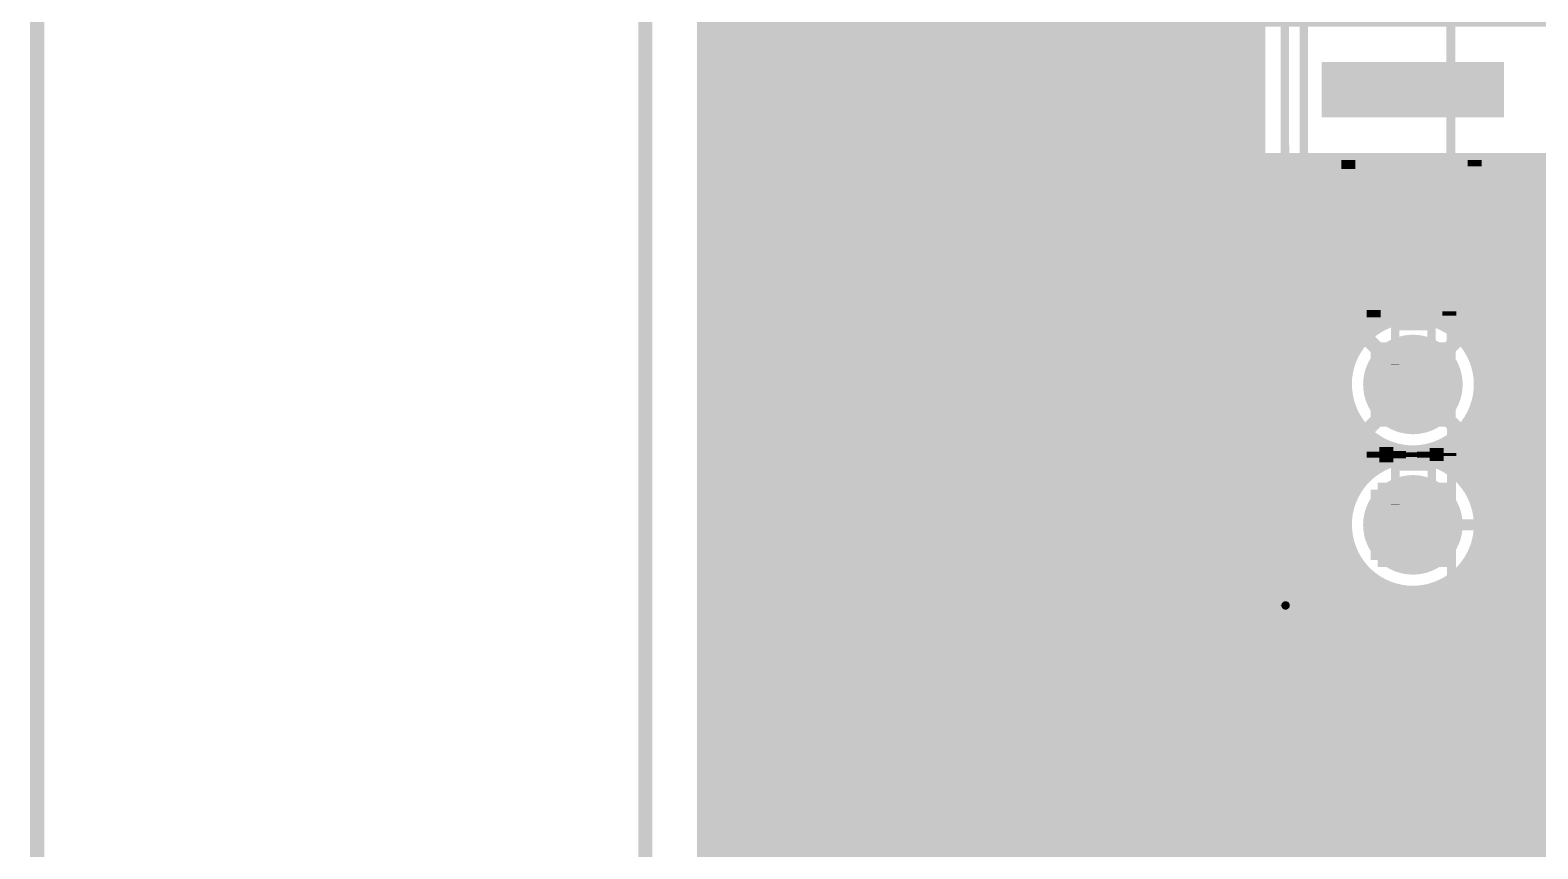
# Model space of a CAD drawing. Extents: x -18 to 155, y -91 to 215.
# Drawn here: x -16.13 to 11.15, y 41.51 to 56.32 of the extents above; entities that cross this region are included whole.
import ezdxf

# ---------------------------------------------------------------- set-up
doc = ezdxf.new("R2010")
doc.units = 0
doc.header["$MEASUREMENT"] = 0
doc.layers.get('0').update_dxf_attribs({"linetype": 'CONTINUOUS'})
for name, color, linetype in [('25-334-0_BOT', 7, 'CONTINUOUS'), ('25-334-0_DRD', 7, 'CONTINUOUS'), ('25-334-0_DRL', 2, 'CONTINUOUS'), ('25-334-0_IN1', 4, 'CONTINUOUS'), ('25-334-0_IN2', 3, 'CONTINUOUS'), ('25-334-0_SMB', 5, 'CONTINUOUS'), ('25-334-0_SMT', 10, 'CONTINUOUS'), ('25-334-0_SST', 12, 'CONTINUOUS'), ('25-334-0_TOP', 11, 'CONTINUOUS'), ('THRUHOLE_TAP', 15, 'CONTINUOUS')]:
    doc.layers.add(name, color=color, linetype=linetype)

# ---------------------------------------------------------------- blocks, each defined once
blk = doc.blocks.new('ROUND_29')
at = {"const_width": 1.09982}
blk.add_lwpolyline([(-0.54991, 0, 1), (0.54991, 0, 1)], format="xyb", close=True, dxfattribs=at)
blk = doc.blocks.new('ROUND_40')
at = {"const_width": 0.90043}
blk.add_lwpolyline([(-0.450214, 0, 1), (0.450214, 0, 1)], format="xyb", close=True, dxfattribs=at)
blk = doc.blocks.new('ROUND_74')
at = {"const_width": 0.7493}
blk.add_lwpolyline([(-0.37465, 0, 1), (0.37465, 0, 1)], format="xyb", close=True, dxfattribs=at)
blk = doc.blocks.new('ROUND_82')
at = {"const_width": 0.54991}
blk.add_lwpolyline([(-0.274954, 0, 1), (0.274954, 0, 1)], format="xyb", close=True, dxfattribs=at)
blk = doc.blocks.new('ROUND_71')
at = {"const_width": 0.0762}
blk.add_lwpolyline([(-0.0381, 0, 1), (0.0381, 0, 1)], format="xyb", close=True, dxfattribs=at)

msp = doc.modelspace()

# ---------------------------------------------------------------- linework, layer by layer
at = {"layer": '25-334-0_BOT', "const_width": 0.254}
for points in [[(18.923, 197.231), (-3.937, 197.231), (-3.937, 41.656)], [(-3.7084, 197.231), (-3.7084, 41.656)], [(-3.4798, 197.231), (-3.4798, 41.656)], [(-3.2512, 197.231), (-3.2512, 41.656)], [(-3.0226, 197.231), (-3.0226, 41.656)], [(-2.794, 197.231), (-2.794, 41.656)], [(-2.5654, 197.231), (-2.5654, 41.656)], [(-2.3368, 197.231), (-2.3368, 41.656)], [(-2.1082, 197.231), (-2.1082, 41.656)], [(-1.8796, 197.231), (-1.8796, 41.656)], [(-1.651, 197.231), (-1.651, 41.656)], [(-1.4224, 197.231), (-1.4224, 41.656)], [(-1.1938, 197.231), (-1.1938, 41.656)], [(-0.9652, 197.231), (-0.9652, 41.656)], [(-0.7366, 197.231), (-0.7366, 41.656)], [(-0.508, 197.231), (-0.508, 41.656)], [(-0.2794, 197.231), (-0.2794, 41.656)], [(-0.0508, 197.231), (-0.0508, 41.656)], [(0.1778, 197.231), (0.1778, 41.656)], [(0.4064, 197.231), (0.4064, 41.656)], [(0.635, 197.231), (0.635, 41.656)], [(0.8636, 197.231), (0.8636, 41.656)], [(1.0922, 197.231), (1.0922, 41.656)], [(1.3208, 197.231), (1.3208, 41.656)], [(1.5494, 197.231), (1.5494, 41.656)], [(1.778, 197.231), (1.778, 41.656)], [(2.0066, 197.231), (2.0066, 41.656)], [(2.2352, 197.231), (2.2352, 41.656)], [(2.4638, 197.231), (2.4638, 41.656)], [(2.6924, 197.231), (2.6924, 41.656)], [(2.921, 197.231), (2.921, 41.656)], [(3.1496, 197.231), (3.1496, 41.656)], [(3.3782, 197.231), (3.3782, 41.656)], [(3.6068, 197.231), (3.6068, 41.656)], [(3.8354, 197.231), (3.8354, 41.656)], [(4.064, 197.231), (4.064, 41.656)], [(4.2926, 197.231), (4.2926, 41.656)], [(4.5212, 197.231), (4.5212, 41.656)], [(4.7498, 197.231), (4.7498, 41.656)], [(4.9784, 197.231), (4.9784, 41.656)], [(5.207, 197.231), (5.207, 41.656)], [(5.4356, 197.231), (5.4356, 41.656)], [(5.6642, 130.683), (5.6642, 41.656)], [(5.8928, 130.683), (5.8928, 41.656)], [(11.684, 60.579), (6.096, 60.579), (6.096, 53.975)], [(6.096, 56.3118), (-3.937, 56.3118)], [(6.096, 56.0832), (-3.937, 56.0832)], [(6.096, 55.8546), (-3.937, 55.8546)], [(6.096, 55.626), (-3.937, 55.626)], [(6.096, 55.3974), (-3.937, 55.3974)], [(6.096, 55.1688), (-3.937, 55.1688)], [(6.096, 54.9402), (-3.937, 54.9402)], [(6.096, 54.7116), (-3.937, 54.7116)], [(6.096, 54.483), (-3.937, 54.483)], [(6.096, 54.2544), (-3.937, 54.2544)], [(6.096, 54.0258), (-3.937, 54.0258)], [(11.684, 53.975), (6.096, 53.975)], [(6.1214, 53.975), (6.1214, 41.656)], [(6.35, 53.975), (6.35, 41.656)], [(6.5786, 53.975), (6.5786, 41.656)], [(6.8072, 53.975), (6.8072, 41.656)], [(7.0358, 53.975), (7.0358, 41.656)], [(7.2644, 53.975), (7.2644, 41.656)], [(7.493, 53.975), (7.493, 41.656)], [(7.7216, 53.975), (7.7216, 50.29962)], [(7.9502, 53.975), (7.9502, 50.70856)], [(8.1788, 53.975), (8.1788, 50.91684)], [(8.4074, 53.975), (8.4074, 51.04638)], [(8.636, 53.975), (8.636, 51.1175)], [(8.8646, 53.975), (8.8646, 51.1429)], [(9.0932, 53.975), (9.0932, 51.12766)], [(9.3218, 53.975), (9.3218, 51.0667)], [(9.5504, 53.975), (9.5504, 50.9524)], [(9.779, 53.975), (9.779, 50.76444)], [(10.0076, 53.975), (10.0076, 50.42916)], [(10.2362, 53.975), (10.2362, 41.656)], [(10.4648, 53.975), (10.4648, 41.656)], [(10.6934, 53.975), (10.6934, 41.656)], [(10.922, 53.975), (10.922, 41.656)], [(11.1506, 53.975), (11.1506, 41.656)], [(89.8652, 53.7972), (-3.937, 53.7972)], [(89.6366, 53.5686), (-3.937, 53.5686)], [(89.408, 53.34), (-3.937, 53.34)], [(89.1794, 53.1114), (-3.937, 53.1114)], [(88.9508, 52.8828), (-3.937, 52.8828)], [(88.7222, 52.6542), (-3.937, 52.6542)], [(88.4936, 52.4256), (-3.937, 52.4256)], [(88.265, 52.197), (-3.937, 52.197)], [(88.0364, 51.9684), (-3.937, 51.9684)], [(87.8078, 51.7398), (-3.937, 51.7398)], [(23.241, 51.5112), (-3.937, 51.5112)], [(23.241, 51.2826), (-3.937, 51.2826)], [(8.42518, 51.054), (-3.937, 51.054)], [(23.241, 51.054), (9.35228, 51.054)], [(8.06196, 50.8254), (-3.937, 50.8254)], [(23.241, 50.8254), (9.7155, 50.8254)], [(7.86638, 50.5968), (-3.937, 50.5968)], [(7.747, 50.3682), (-3.937, 50.3682)], [(23.241, 50.5968), (9.91362, 50.5968)], [(23.241, 50.3682), (10.033, 50.3682)], [(7.68096, 50.1396), (-3.937, 50.1396)], [(23.241, 50.1396), (10.09904, 50.1396)], [(7.66064, 49.911), (-3.937, 49.911)], [(23.241, 49.911), (10.11936, 49.911)], [(7.68096, 49.6824), (-3.937, 49.6824)], [(7.7216, 49.53), (7.7216, 47.75962)], [(23.241, 49.6824), (10.0965, 49.6824)], [(7.74954, 49.4538), (-3.937, 49.4538)], [(10.0076, 49.40046), (10.0076, 47.88916)], [(23.241, 49.4538), (10.03046, 49.4538)], [(7.87146, 49.2252), (-3.937, 49.2252)], [(8.06958, 48.9966), (-3.937, 48.9966)], [(7.9502, 49.12106), (7.9502, 48.16856)], [(23.241, 48.9966), (9.70788, 48.9966)], [(9.779, 49.06264), (9.779, 48.22444)], [(23.241, 49.2252), (9.90854, 49.2252)], [(8.44296, 48.768), (-3.937, 48.768)], [(8.1788, 48.91024), (8.1788, 48.37684)], [(8.4074, 48.78324), (8.4074, 48.50638)], [(8.636, 48.70958), (8.636, 48.5775)], [(9.0932, 48.69942), (9.0932, 48.58766)], [(9.3218, 48.76292), (9.3218, 48.5267)], [(23.241, 48.768), (9.33704, 48.768)], [(9.5504, 48.87722), (9.5504, 48.4124)], [(8.49376, 48.5394), (-3.937, 48.5394)], [(8.8646, 48.68418), (8.8646, 48.6029)], [(23.241, 48.5394), (9.2837, 48.5394)], [(8.09244, 48.3108), (-3.937, 48.3108)], [(23.241, 48.3108), (9.68756, 48.3108)], [(7.88416, 48.0822), (-3.937, 48.0822)], [(23.241, 48.0822), (9.89584, 48.0822)], [(7.75716, 47.8536), (-3.937, 47.8536)], [(7.68604, 47.625), (-3.937, 47.625)], [(23.241, 47.8536), (10.02284, 47.8536)], [(23.241, 47.625), (10.09396, 47.625)], [(7.66064, 47.3964), (-3.937, 47.3964)], [(23.241, 47.3964), (10.11936, 47.3964)], [(7.67588, 47.1678), (-3.937, 47.1678)], [(23.241, 47.1678), (10.10158, 47.1678)], [(7.73938, 46.9392), (-3.937, 46.9392)], [(7.7216, 46.99), (7.7216, 41.656)], [(10.0076, 46.86046), (10.0076, 41.656)], [(23.241, 46.9392), (10.04062, 46.9392)], [(7.85368, 46.7106), (-3.937, 46.7106)], [(7.9502, 46.58106), (7.9502, 41.656)], [(9.779, 46.52264), (9.779, 41.656)], [(23.241, 46.7106), (9.92632, 46.7106)], [(8.04164, 46.482), (-3.937, 46.482)], [(8.382, 46.2534), (-3.937, 46.2534)], [(8.1788, 46.37024), (8.1788, 41.656)], [(23.241, 46.2534), (9.39546, 46.2534)], [(9.5504, 46.33722), (9.5504, 41.656)], [(23.241, 46.482), (9.73582, 46.482)], [(23.241, 46.0248), (-3.937, 46.0248)], [(8.4074, 46.24324), (8.4074, 41.656)], [(8.636, 46.16958), (8.636, 41.656)], [(8.8646, 46.14418), (8.8646, 41.656)], [(9.0932, 46.15942), (9.0932, 41.656)], [(9.3218, 46.22292), (9.3218, 41.656)], [(23.241, 45.7962), (-3.937, 45.7962)], [(23.241, 45.5676), (-3.937, 45.5676)], [(23.241, 45.339), (-3.937, 45.339)], [(23.241, 45.1104), (-3.937, 45.1104)], [(50.546, 44.8818), (-3.937, 44.8818)], [(50.546, 44.6532), (-3.937, 44.6532)], [(50.546, 44.4246), (-3.937, 44.4246)], [(50.546, 44.196), (-3.937, 44.196)], [(50.546, 43.9674), (-3.937, 43.9674)], [(50.546, 43.7388), (-3.937, 43.7388)], [(50.546, 43.5102), (-3.937, 43.5102)], [(50.546, 43.2816), (-3.937, 43.2816)], [(50.546, 43.053), (-3.937, 43.053)], [(50.546, 42.8244), (-3.937, 42.8244)], [(50.546, 42.5958), (-3.937, 42.5958)], [(50.546, 42.3672), (-3.937, 42.3672)], [(50.546, 42.1386), (-3.937, 42.1386)], [(50.546, 41.91), (-3.937, 41.91)], [(50.546, 41.6814), (-3.937, 41.6814)], [(38.1, 41.656), (-3.937, 41.656)]]:
    msp.add_lwpolyline(points, dxfattribs=at)
for points in [[(8.89, 51.14544, 0.4142136), (7.6581, 49.91354)], [(10.11936, 49.91354, 0.4142136), (8.89, 51.1429)], [(7.66064, 49.91354, 0.4142136), (8.89, 48.68418)], [(8.89, 48.68418, 0.4142136), (10.11936, 49.91354)], [(8.89, 48.60544, 0.4142136), (7.6581, 47.37354)], [(10.11936, 47.37354, 0.4142136), (8.89, 48.6029)], [(7.66064, 47.37354, 0.4142136), (8.89, 46.14418)], [(8.89, 46.14418, 0.4142136), (10.11936, 47.37354)]]:
    msp.add_lwpolyline(points, format="xyb", dxfattribs=at)
at = {"layer": '25-334-0_DRD', "const_width": 0.254}
for points in [[(-15.99946, -4.99872), (155.00096, -4.99872), (155.00096, 215.00084), (-4.99872, 215.00084), (-4.99872, 189.35954), (-15.99946, 189.35954), (-15.99946, -4.99872)], [(8.255, 52.451), (8.89, 53.086)], [(8.89, 53.086), (9.525, 52.451)], [(8.255, 52.959), (8.255, 52.451)], [(8.89, 52.324), (8.255, 52.959)], [(9.525, 52.959), (8.89, 52.324)], [(9.525, 52.451), (9.525, 52.959)], [(8.255, 50.54854), (8.255, 49.27854)], [(9.525, 50.54854), (8.255, 50.54854)], [(8.89, 50.54854), (8.89, 49.27854)], [(9.525, 49.27854), (9.525, 50.54854)], [(9.525, 49.91354), (8.255, 49.91354)], [(8.255, 49.27854), (9.525, 49.27854)], [(8.255, 48.00854), (8.255, 46.73854)], [(9.525, 48.00854), (8.255, 48.00854)], [(8.89, 48.00854), (8.89, 46.73854)], [(9.525, 46.73854), (9.525, 48.00854)], [(9.525, 47.37354), (8.255, 47.37354)], [(8.255, 46.73854), (9.525, 46.73854)]]:
    msp.add_lwpolyline(points, dxfattribs=at)
at = {"layer": '25-334-0_DRL'}
for points, const_width in [([(-15.99946, -4.99872), (155.00096, -4.99872), (155.00096, 215.00084), (-4.99872, 215.00084), (-4.99872, 189.35954), (-15.99946, 189.35954), (-15.99946, -4.99872)], 0.254), ([(-4.99872, -4.99872), (-4.99872, 189.35954)], 0.254), ([(7.239, 55.245), (10.541, 55.245)], 1.00076)]:
    msp.add_lwpolyline(points, dxfattribs=dict(at, const_width=const_width))
at = {"layer": '25-334-0_IN1'}
for points, const_width in [([(-3.937, 201.549), (-3.937, 48.26)], 0.254), ([(-3.7084, 201.549), (-3.7084, 48.26)], 0.254), ([(-3.4798, 201.549), (-3.4798, 48.26)], 0.254), ([(-3.2512, 201.549), (-3.2512, 48.26)], 0.254), ([(-3.0226, 201.549), (-3.0226, 48.26)], 0.254), ([(-2.794, 201.549), (-2.794, 48.26)], 0.254), ([(-2.5654, 201.549), (-2.5654, 48.26)], 0.254), ([(-2.3368, 201.549), (-2.3368, 48.26)], 0.254), ([(-2.1082, 201.549), (-2.1082, 48.26)], 0.254), ([(-1.8796, 201.549), (-1.8796, 48.26)], 0.254), ([(-1.651, 201.549), (-1.651, 48.26)], 0.254), ([(-1.4224, 201.549), (-1.4224, 48.26)], 0.254), ([(-1.1938, 201.549), (-1.1938, 48.26)], 0.254), ([(-0.9652, 201.549), (-0.9652, 48.26)], 0.254), ([(-0.7366, 201.549), (-0.7366, 48.26)], 0.254), ([(-0.508, 201.549), (-0.508, 48.26)], 0.254), ([(-0.2794, 201.549), (-0.2794, 48.26)], 0.254), ([(-0.0508, 201.549), (-0.0508, 48.26)], 0.254), ([(0.1778, 201.549), (0.1778, 48.26)], 0.254), ([(0.4064, 201.549), (0.4064, 48.26)], 0.254), ([(0.635, 201.549), (0.635, 48.26)], 0.254), ([(0.8636, 201.549), (0.8636, 48.26)], 0.254), ([(1.0922, 201.549), (1.0922, 48.26)], 0.254), ([(1.3208, 201.549), (1.3208, 48.26)], 0.254), ([(1.5494, 201.549), (1.5494, 48.26)], 0.254), ([(1.778, 201.549), (1.778, 48.26)], 0.254), ([(2.0066, 201.549), (2.0066, 48.26)], 0.254), ([(2.2352, 201.549), (2.2352, 48.26)], 0.254), ([(2.4638, 201.549), (2.4638, 48.26)], 0.254), ([(2.6924, 201.549), (2.6924, 48.26)], 0.254), ([(2.921, 201.549), (2.921, 48.26)], 0.254), ([(3.1496, 201.549), (3.1496, 48.26)], 0.254), ([(3.3782, 201.549), (3.3782, 48.26)], 0.254), ([(3.6068, 201.549), (3.6068, 48.26)], 0.254), ([(3.8354, 201.549), (3.8354, 48.26)], 0.254), ([(4.064, 201.549), (4.064, 48.26)], 0.254), ([(4.2926, 201.549), (4.2926, 48.26)], 0.254), ([(4.5212, 201.549), (4.5212, 48.26)], 0.254), ([(4.7498, 201.549), (4.7498, 48.26)], 0.254), ([(4.9784, 201.549), (4.9784, 48.26)], 0.254), ([(5.207, 201.549), (5.207, 48.26)], 0.254), ([(5.4356, 201.549), (5.4356, 48.26)], 0.254), ([(5.6642, 130.683), (5.6642, 48.26)], 0.254), ([(5.8928, 130.683), (5.8928, 48.26)], 0.254), ([(8.89, 47.37354), (11.55954, 47.37354), (24.765, 60.579), (35.56, 60.579), (50.927, 75.946), (50.927, 86.36), (50.8, 86.36)], 0.2032), ([(11.684, 60.579), (6.096, 60.579), (6.096, 53.975)], 0.254), ([(6.096, 56.261), (-3.937, 56.261)], 0.254), ([(6.096, 56.0324), (-3.937, 56.0324)], 0.254), ([(6.096, 55.8038), (-3.937, 55.8038)], 0.254), ([(6.096, 55.5752), (-3.937, 55.5752)], 0.254), ([(6.096, 55.3466), (-3.937, 55.3466)], 0.254), ([(6.096, 55.118), (-3.937, 55.118)], 0.254), ([(6.096, 54.8894), (-3.937, 54.8894)], 0.254), ([(6.096, 54.6608), (-3.937, 54.6608)], 0.254), ([(6.096, 54.4322), (-3.937, 54.4322)], 0.254), ([(6.096, 54.2036), (-3.937, 54.2036)], 0.254), ([(6.096, 53.975), (-3.937, 53.975)], 0.254), ([(7.90448, 53.975), (6.096, 53.975)], 0.254), ([(6.1214, 53.975), (6.1214, 48.26)], 0.254), ([(6.35, 53.975), (6.35, 48.26)], 0.254), ([(6.5786, 53.975), (6.5786, 48.26)], 0.254), ([(6.8072, 53.975), (6.8072, 48.26)], 0.254), ([(7.0358, 53.975), (7.0358, 48.26)], 0.254), ([(7.2644, 53.975), (7.2644, 48.26)], 0.254), ([(7.493, 53.975), (7.493, 53.50002)], 0.254), ([(7.7216, 53.975), (7.7216, 53.8099)], 0.254), ([(11.684, 53.975), (9.87552, 53.975)], 0.254), ([(10.0076, 53.975), (10.0076, 53.8607)], 0.254), ([(10.2362, 53.975), (10.2362, 53.58384)], 0.254), ([(10.4648, 53.975), (10.4648, 53.02758)], 0.254), ([(10.6934, 53.975), (10.6934, 49.53)], 0.254), ([(10.922, 53.975), (10.922, 49.53)], 0.254), ([(11.1506, 53.975), (11.1506, 49.53)], 0.254), ([(7.66572, 53.7464), (-3.937, 53.7464)], 0.254), ([(17.0688, 53.7464), (10.11428, 53.7464)], 0.254), ([(7.50316, 53.5178), (-3.937, 53.5178)], 0.254), ([(16.8402, 53.5178), (10.27684, 53.5178)], 0.254), ([(7.3914, 53.2892), (-3.937, 53.2892)], 0.254), ([(16.6116, 53.2892), (10.3886, 53.2892)], 0.254), ([(7.32282, 53.0606), (-3.937, 53.0606)], 0.254), ([(7.28726, 52.832), (-3.937, 52.832)], 0.254), ([(16.383, 53.0606), (10.45718, 53.0606)], 0.254), ([(16.1544, 52.832), (10.49274, 52.832)], 0.254), ([(7.28472, 52.6034), (-3.937, 52.6034)], 0.254), ([(15.9258, 52.6034), (10.49528, 52.6034)], 0.254), ([(7.3152, 52.3748), (-3.937, 52.3748)], 0.254), ([(15.6972, 52.3748), (10.46226, 52.3748)], 0.254), ([(10.4648, 52.37988), (10.4648, 48.26)], 0.254), ([(7.38124, 52.1462), (-3.937, 52.1462)], 0.254), ([(15.4686, 52.1462), (10.39622, 52.1462)], 0.254), ([(7.48792, 51.9176), (-3.937, 51.9176)], 0.254), ([(7.493, 51.90744), (7.493, 50.0888)], 0.254), ([(10.2362, 51.82616), (10.2362, 50.32756)], 0.254), ([(15.24, 51.9176), (10.29208, 51.9176)], 0.254), ([(7.64286, 51.689), (-3.937, 51.689)], 0.254), ([(7.87146, 51.4604), (-3.937, 51.4604)], 0.254), ([(7.7216, 51.6001), (7.7216, 50.6984)], 0.254), ([(14.7828, 51.4604), (9.90854, 51.4604)], 0.254), ([(10.0076, 51.5493), (10.0076, 50.76952)], 0.254), ([(15.0114, 51.689), (10.1346, 51.689)], 0.254), ([(8.24484, 51.2318), (-3.937, 51.2318)], 0.254), ([(7.9502, 51.39944), (7.9502, 50.96256)], 0.254), ([(8.1788, 51.26228), (8.1788, 51.1302)], 0.254), ([(14.5542, 51.2318), (9.53262, 51.2318)], 0.254), ([(9.5504, 51.23942), (9.5504, 51.15814)], 0.254), ([(9.779, 51.36388), (9.779, 51.00574)], 0.254), ([(7.99592, 51.0032), (-3.937, 51.0032)], 0.254), ([(7.89432, 50.90922), (8.89, 49.91354)], 0.254), ([(9.88568, 50.90922), (8.89, 49.91354)], 0.254), ([(14.3256, 51.0032), (9.78154, 51.0032)], 0.254), ([(7.77494, 50.7746), (-3.937, 50.7746)], 0.254), ([(14.097, 50.7746), (10.00506, 50.7746)], 0.254), ([(7.63016, 50.546), (-3.937, 50.546)], 0.254), ([(13.8684, 50.546), (10.1473, 50.546)], 0.254), ([(7.54126, 50.3174), (-3.937, 50.3174)], 0.254), ([(7.493, 50.0888), (-3.937, 50.0888)], 0.254), ([(13.6398, 50.3174), (10.23874, 50.3174)], 0.254), ([(13.4112, 50.0888), (10.287, 50.0888)], 0.254), ([(7.48284, 49.8602), (-3.937, 49.8602)], 0.254), ([(7.89432, 48.91786), (8.89, 49.91354)], 0.254), ([(9.88568, 48.91786), (8.89, 49.91354)], 0.254), ([(13.1826, 49.8602), (10.29716, 49.8602)], 0.254), ([(7.51078, 49.6316), (-3.937, 49.6316)], 0.254), ([(7.493, 49.73828), (7.493, 48.26)], 0.254), ([(12.954, 49.6316), (10.26922, 49.6316)], 0.254), ([(10.668, 49.53), (10.668, 48.26)], 0.254), ([(12.8524, 49.53), (10.668, 49.53)], 0.254), ([(7.57682, 49.403), (-3.937, 49.403)], 0.254), ([(10.668, 49.403), (10.20064, 49.403)], 0.254), ([(10.2362, 49.50206), (10.2362, 48.26)], 0.254), ([(7.69112, 49.1744), (-3.937, 49.1744)], 0.254), ([(7.7216, 49.12868), (7.7216, 48.26)], 0.254), ([(10.0076, 49.05756), (10.0076, 48.26)], 0.254), ([(10.668, 49.1744), (10.08634, 49.1744)], 0.254), ([(7.86892, 48.9458), (-3.937, 48.9458)], 0.254), ([(8.14832, 48.7172), (-3.937, 48.7172)], 0.254), ([(7.9502, 48.86452), (7.9502, 48.42256)], 0.254), ([(8.1788, 48.69942), (8.1788, 48.5902)], 0.254), ([(10.668, 48.7172), (9.63168, 48.7172)], 0.254), ([(9.779, 48.82134), (9.779, 48.46574)], 0.254), ([(10.668, 48.9458), (9.91108, 48.9458)], 0.254), ([(8.02894, 48.4886), (-3.937, 48.4886)], 0.254), ([(9.5504, 48.67148), (9.5504, 48.61814)], 0.254), ([(10.668, 48.4886), (9.75106, 48.4886)], 0.254), ([(7.79526, 48.26), (-3.937, 48.26)], 0.254), ([(10.668, 48.26), (9.98474, 48.26)], 0.254)]:
    msp.add_lwpolyline(points, dxfattribs=dict(at, const_width=const_width))
at = {"layer": '25-334-0_IN1', "const_width": 0.254}
for points in [[(7.90448, 53.975, 0.2317349), (7.28247, 52.705)], [(10.49782, 52.705, 0.2317349), (9.8757, 53.97523)], [(7.28218, 52.705, 0.3114166), (8.3185, 51.20132)], [(9.45896, 51.20132, 0.3118219), (10.49782, 52.705)], [(8.3185, 51.20132, 0.2965412), (7.4803, 49.91354)], [(10.29716, 49.91354, 0.2969896), (9.45896, 51.20132)], [(7.48284, 49.91354, 0.2884415), (8.2804, 48.64354)], [(9.49706, 48.64354, 0.2888822), (10.29716, 49.91354)], [(8.2804, 48.64354, 0.1111094), (7.79519, 48.26005)], [(9.98474, 48.26, 0.111521), (9.4975, 48.64445)]]:
    msp.add_lwpolyline(points, format="xyb", dxfattribs=at)
at = {"layer": '25-334-0_IN2', "const_width": 0.254}
for points in [[(32.512, 178.181), (-3.937, 178.181), (-3.937, 11.938)], [(-3.7084, 178.181), (-3.7084, 11.938)], [(-3.4798, 178.181), (-3.4798, 11.938)], [(-3.2512, 178.181), (-3.2512, 11.938)], [(-3.0226, 178.181), (-3.0226, 11.938)], [(-2.794, 178.181), (-2.794, 11.938)], [(-2.5654, 178.181), (-2.5654, 11.938)], [(-2.3368, 178.181), (-2.3368, 11.938)], [(-2.1082, 178.181), (-2.1082, 11.938)], [(-1.8796, 178.181), (-1.8796, 11.938)], [(-1.651, 178.181), (-1.651, 11.938)], [(-1.4224, 178.181), (-1.4224, 11.938)], [(-1.1938, 178.181), (-1.1938, 11.938)], [(-0.9652, 178.181), (-0.9652, 11.938)], [(-0.7366, 178.181), (-0.7366, 11.938)], [(-0.508, 178.181), (-0.508, 11.938)], [(-0.2794, 178.181), (-0.2794, 11.938)], [(-0.0508, 178.181), (-0.0508, 11.938)], [(0.1778, 178.181), (0.1778, 11.938)], [(0.4064, 178.181), (0.4064, 11.938)], [(0.635, 178.181), (0.635, 11.938)], [(0.8636, 178.181), (0.8636, 11.938)], [(1.0922, 178.181), (1.0922, 11.938)], [(1.3208, 178.181), (1.3208, 11.938)], [(1.5494, 178.181), (1.5494, 11.938)], [(1.778, 178.181), (1.778, 11.938)], [(2.0066, 178.181), (2.0066, 11.938)], [(2.2352, 178.181), (2.2352, 11.938)], [(2.4638, 178.181), (2.4638, 11.938)], [(2.6924, 178.181), (2.6924, 11.938)], [(2.921, 178.181), (2.921, 11.938)], [(3.1496, 178.181), (3.1496, 11.938)], [(3.3782, 178.181), (3.3782, 11.938)], [(3.6068, 178.181), (3.6068, 11.938)], [(3.8354, 178.181), (3.8354, 11.938)], [(4.064, 178.181), (4.064, 11.938)], [(4.2926, 178.181), (4.2926, 11.938)], [(4.5212, 178.181), (4.5212, 11.938)], [(4.7498, 178.181), (4.7498, 11.938)], [(4.9784, 178.181), (4.9784, 11.938)], [(5.207, 178.181), (5.207, 11.938)], [(5.4356, 178.181), (5.4356, 11.938)], [(5.6642, 121.285), (5.6642, 11.938)], [(5.8928, 121.285), (5.8928, 11.938)], [(6.096, 56.515), (6.096, 44.323)], [(11.684, 56.515), (11.684, 44.323), (6.096, 44.323)], [(6.096, 56.2864), (-3.937, 56.2864)], [(6.096, 56.0578), (-3.937, 56.0578)], [(6.096, 55.8292), (-3.937, 55.8292)], [(6.096, 55.6006), (-3.937, 55.6006)], [(6.096, 55.372), (-3.937, 55.372)], [(6.096, 55.1434), (-3.937, 55.1434)], [(6.096, 54.9148), (-3.937, 54.9148)], [(6.096, 54.6862), (-3.937, 54.6862)], [(6.096, 54.4576), (-3.937, 54.4576)], [(6.096, 54.229), (-3.937, 54.229)], [(6.096, 54.0004), (-3.937, 54.0004)], [(6.096, 53.7718), (-3.937, 53.7718)], [(6.096, 53.5432), (-3.937, 53.5432)], [(6.096, 53.3146), (-3.937, 53.3146)], [(6.096, 53.086), (-3.937, 53.086)], [(6.096, 52.8574), (-3.937, 52.8574)], [(6.096, 52.6288), (-3.937, 52.6288)], [(6.096, 52.4002), (-3.937, 52.4002)], [(6.096, 52.1716), (-3.937, 52.1716)], [(6.096, 51.943), (-3.937, 51.943)], [(6.096, 51.7144), (-3.937, 51.7144)], [(6.096, 51.4858), (-3.937, 51.4858)], [(6.096, 51.2572), (-3.937, 51.2572)], [(6.096, 51.0286), (-3.937, 51.0286)], [(6.096, 50.8), (-3.937, 50.8)], [(6.096, 50.5714), (-3.937, 50.5714)], [(6.096, 50.3428), (-3.937, 50.3428)], [(6.096, 50.1142), (-3.937, 50.1142)], [(6.096, 49.8856), (-3.937, 49.8856)], [(6.096, 49.657), (-3.937, 49.657)], [(6.096, 49.4284), (-3.937, 49.4284)], [(6.096, 49.1998), (-3.937, 49.1998)], [(6.096, 48.9712), (-3.937, 48.9712)], [(6.096, 48.7426), (-3.937, 48.7426)], [(6.096, 48.514), (-3.937, 48.514)], [(6.096, 48.2854), (-3.937, 48.2854)], [(6.096, 48.0568), (-3.937, 48.0568)], [(6.096, 47.8282), (-3.937, 47.8282)], [(6.096, 47.5996), (-3.937, 47.5996)], [(6.096, 47.371), (-3.937, 47.371)], [(6.096, 47.1424), (-3.937, 47.1424)], [(6.096, 46.9138), (-3.937, 46.9138)], [(6.096, 46.6852), (-3.937, 46.6852)], [(6.096, 46.4566), (-3.937, 46.4566)], [(6.096, 46.228), (-3.937, 46.228)], [(6.096, 45.9994), (-3.937, 45.9994)], [(6.096, 45.7708), (-3.937, 45.7708)], [(6.096, 45.5422), (-3.937, 45.5422)], [(6.096, 45.3136), (-3.937, 45.3136)], [(6.096, 45.085), (-3.937, 45.085)], [(6.096, 44.8564), (-3.937, 44.8564)], [(6.096, 44.6278), (-3.937, 44.6278)], [(6.096, 44.3992), (-3.937, 44.3992)], [(29.21, 44.1706), (-3.937, 44.1706)], [(6.1214, 44.323), (6.1214, 11.938)], [(6.35, 44.323), (6.35, 11.938)], [(6.5786, 44.323), (6.5786, 11.938)], [(6.8072, 44.323), (6.8072, 11.938)], [(7.0358, 44.323), (7.0358, 26.93416)], [(7.2644, 44.323), (7.2644, 26.93416)], [(7.493, 44.323), (7.493, 26.93416)], [(7.7216, 44.323), (7.7216, 26.93416)], [(7.9502, 44.323), (7.9502, 26.93416)], [(8.1788, 44.323), (8.1788, 26.93416)], [(8.4074, 44.323), (8.4074, 26.93416)], [(8.636, 44.323), (8.636, 26.93416)], [(8.8646, 44.323), (8.8646, 26.93416)], [(9.0932, 44.323), (9.0932, 26.93416)], [(9.3218, 44.323), (9.3218, 26.93416)], [(9.5504, 44.323), (9.5504, 26.93416)], [(9.779, 44.323), (9.779, 26.93416)], [(10.0076, 44.323), (10.0076, 26.93416)], [(10.2362, 44.323), (10.2362, 26.93416)], [(10.4648, 44.323), (10.4648, 26.93416)], [(10.6934, 44.323), (10.6934, 26.93416)], [(10.922, 44.323), (10.922, 26.93416)], [(11.1506, 44.323), (11.1506, 26.93416)], [(29.21, 43.942), (-3.937, 43.942)], [(29.21, 43.7134), (-3.937, 43.7134)], [(29.21, 43.4848), (-3.937, 43.4848)], [(29.21, 43.2562), (-3.937, 43.2562)], [(29.21, 43.0276), (-3.937, 43.0276)], [(29.21, 42.799), (-3.937, 42.799)], [(29.21, 42.5704), (-3.937, 42.5704)], [(29.21, 42.3418), (-3.937, 42.3418)], [(29.21, 42.1132), (-3.937, 42.1132)], [(29.21, 41.8846), (-3.937, 41.8846)], [(29.21, 41.656), (-3.937, 41.656)], [(29.21, 41.4274), (-3.937, 41.4274)]]:
    msp.add_lwpolyline(points, dxfattribs=at)
at = {"layer": '25-334-0_SMB', "const_width": 1.99898}
for points in [[(-1.905, 194.31), (-1.905, 43.815)], [(1.27, 194.31), (1.27, 43.815)], [(4.445, 43.815), (4.445, 194.31)]]:
    msp.add_lwpolyline(points, dxfattribs=at)
at = {"layer": '25-334-0_SST', "const_width": 0.1524}
for points in [[(37.38372, 109.41812), (-2.6162, 109.41812), (-2.6162, 34.417), (37.38372, 34.417), (37.38372, 109.41812)], [(6.86308, 59.8805), (6.86308, 59.87542), (6.91134, 59.89066), (9.56564, 60.6044), (9.56564, 60.60948), (9.5758, 60.60948), (9.5758, 60.6044), (9.59612, 44.80814), (9.58596, 44.80814), (9.56564, 60.6044), (9.5758, 60.6044), (9.56564, 60.60948), (6.86308, 59.8805), (6.86308, 59.87542)], [(11.56716, 45.05198), (9.59612, 44.8056), (9.59612, 44.80814), (11.56716, 45.05198), (11.54684, 60.36564), (11.54684, 60.36818), (9.5758, 60.60948), (9.5758, 60.6044), (11.54684, 60.36564)], [(6.92912, 45.5168), (6.91134, 59.89066)], [(6.58622, 45.91558), (6.56844, 59.48934), (6.56844, 59.49442)], [(9.22528, 53.30444), (8.56488, 53.3019), (8.56488, 53.30698), (8.56488, 53.3019), (8.56742, 53.00472), (8.56742, 52.40528), (8.56742, 52.10556), (9.22782, 52.10556), (9.22782, 52.40528), (9.22528, 53.00472), (8.56742, 53.00472), (9.22528, 53.00472), (9.22528, 53.30444), (9.22528, 53.30698), (8.56488, 53.30698), (8.56488, 53.50764), (9.22528, 53.51018), (9.22528, 53.30698)], [(9.22782, 52.40528), (8.56742, 52.40528)], [(9.22782, 52.10556), (9.22782, 51.9049), (8.56742, 51.9049), (8.56742, 52.10556)], [(8.56742, 51.9049), (8.56742, 51.90236), (9.22782, 51.9049)], [(9.23036, 50.27676), (8.56996, 50.27676), (8.56996, 50.96764), (9.22782, 50.97018), (9.23036, 50.27676), (9.23036, 50.27422)], [(8.56996, 50.27168), (8.56996, 50.27676)], [(8.56996, 50.11928), (8.56996, 49.71034), (8.56996, 49.56556), (8.56996, 49.3649), (8.56996, 49.36236), (9.23036, 49.3649), (9.23036, 49.56556), (9.23036, 49.71034), (9.23036, 50.11928), (9.23036, 50.27422), (8.56996, 50.27168), (8.56996, 50.11928), (9.23036, 50.11928)], [(9.23036, 49.71034), (8.56996, 49.71034)], [(9.23036, 49.56556), (8.56996, 49.56556)], [(9.23036, 49.3649), (8.56996, 49.3649)], [(9.2329, 47.73676), (8.5725, 47.73676), (8.5725, 48.42764), (9.2329, 48.43018), (9.2329, 47.73676), (9.2329, 47.73422)], [(8.5725, 47.73168), (8.5725, 47.73676)], [(9.2329, 47.02556), (9.2329, 46.8249), (8.57504, 46.8249), (8.57504, 47.02556), (9.2329, 47.02556), (9.2329, 47.17034), (9.2329, 47.57928), (9.2329, 47.73422), (8.5725, 47.73168), (8.5725, 47.57928), (9.2329, 47.57928)], [(8.5725, 47.57928), (8.5725, 47.17034), (8.57504, 47.02556)], [(9.2329, 47.17034), (8.5725, 47.17034)], [(8.57504, 46.8249), (8.57504, 46.82236), (9.2329, 46.8249)], [(6.56844, 45.92066), (6.56843, 45.91812)], [(6.86308, 45.53204), (6.8834, 45.5295), (6.92912, 45.5168), (9.58596, 44.80814), (9.58596, 44.8056), (6.8834, 45.52696), (6.8834, 45.5295)]]:
    msp.add_lwpolyline(points, dxfattribs=at)
for points in [[(6.56844, 45.91812, 0.3389898), (6.86308, 45.53204)], [(6.58622, 45.91558, 0.3407039), (6.8834, 45.5295)]]:
    msp.add_lwpolyline(points, format="xyb", dxfattribs=at)
at = {"layer": '25-334-0_TOP', "const_width": 0.254}
for points in [[(-3.937, 174.117), (-3.937, 11.811)], [(-3.7084, 174.117), (-3.7084, 11.811)], [(-3.4798, 174.117), (-3.4798, 11.811)], [(-3.2512, 174.117), (-3.2512, 11.811)], [(-3.0226, 174.117), (-3.0226, 11.811)], [(-2.794, 174.117), (-2.794, 11.811)], [(-2.5654, 174.117), (-2.5654, 11.811)], [(-2.3368, 174.117), (-2.3368, 11.811)], [(-2.1082, 174.117), (-2.1082, 11.811)], [(-1.8796, 174.117), (-1.8796, 11.811)], [(-1.651, 174.117), (-1.651, 11.811)], [(-1.4224, 174.117), (-1.4224, 11.811)], [(-1.1938, 174.117), (-1.1938, 11.811)], [(-0.9652, 174.117), (-0.9652, 11.811)], [(-0.7366, 174.117), (-0.7366, 11.811)], [(-0.508, 174.117), (-0.508, 11.811)], [(-0.2794, 174.117), (-0.2794, 11.811)], [(-0.0508, 174.117), (-0.0508, 11.811)], [(0.1778, 174.117), (0.1778, 11.811)], [(0.4064, 174.117), (0.4064, 11.811)], [(0.635, 174.117), (0.635, 11.811)], [(0.8636, 174.117), (0.8636, 11.811)], [(1.0922, 174.117), (1.0922, 11.811)], [(1.3208, 174.117), (1.3208, 11.811)], [(1.5494, 174.117), (1.5494, 11.811)], [(1.778, 174.117), (1.778, 11.811)], [(2.0066, 174.117), (2.0066, 11.811)], [(2.2352, 174.117), (2.2352, 11.811)], [(2.4638, 174.117), (2.4638, 11.811)], [(2.6924, 174.117), (2.6924, 11.811)], [(2.921, 174.117), (2.921, 11.811)], [(3.1496, 174.117), (3.1496, 11.811)], [(3.3782, 174.117), (3.3782, 11.811)], [(3.6068, 174.117), (3.6068, 11.811)], [(3.8354, 174.117), (3.8354, 11.811)], [(4.064, 174.117), (4.064, 11.811)], [(4.2926, 174.117), (4.2926, 11.811)], [(4.5212, 174.117), (4.5212, 11.811)], [(4.7498, 174.117), (4.7498, 11.811)], [(4.9784, 174.117), (4.9784, 11.811)], [(5.207, 174.117), (5.207, 11.811)], [(5.4356, 174.117), (5.4356, 11.811)], [(36.576, 174.117), (40.894, 169.799), (40.894, 159.258), (36.957, 155.321), (36.957, 41.656), (6.096, 41.656), (6.096, 21.209)], [(5.6642, 121.285), (5.6642, 11.811)], [(5.8928, 121.285), (5.8928, 11.811)], [(6.096, 56.388), (-3.937, 56.388)], [(11.684, 56.515), (6.096, 56.515), (6.096, 44.323)], [(6.096, 56.1594), (-3.937, 56.1594)], [(6.096, 55.9308), (-3.937, 55.9308)], [(6.096, 55.7022), (-3.937, 55.7022)], [(6.096, 55.4736), (-3.937, 55.4736)], [(6.096, 55.245), (-3.937, 55.245)], [(6.096, 55.0164), (-3.937, 55.0164)], [(6.096, 54.7878), (-3.937, 54.7878)], [(6.096, 54.5592), (-3.937, 54.5592)], [(6.096, 54.3306), (-3.937, 54.3306)], [(6.096, 54.102), (-3.937, 54.102)], [(6.096, 53.8734), (-3.937, 53.8734)], [(6.096, 53.6448), (-3.937, 53.6448)], [(6.096, 53.4162), (-3.937, 53.4162)], [(6.096, 53.1876), (-3.937, 53.1876)], [(6.096, 52.959), (-3.937, 52.959)], [(6.096, 52.7304), (-3.937, 52.7304)], [(6.096, 52.5018), (-3.937, 52.5018)], [(6.096, 52.2732), (-3.937, 52.2732)], [(6.096, 52.0446), (-3.937, 52.0446)], [(6.096, 51.816), (-3.937, 51.816)], [(6.096, 51.5874), (-3.937, 51.5874)], [(6.096, 51.3588), (-3.937, 51.3588)], [(6.096, 51.1302), (-3.937, 51.1302)], [(6.096, 50.9016), (-3.937, 50.9016)], [(6.096, 50.673), (-3.937, 50.673)], [(6.096, 50.4444), (-3.937, 50.4444)], [(6.096, 50.2158), (-3.937, 50.2158)], [(6.096, 49.9872), (-3.937, 49.9872)], [(6.096, 49.7586), (-3.937, 49.7586)], [(6.096, 49.53), (-3.937, 49.53)], [(6.096, 49.3014), (-3.937, 49.3014)], [(6.096, 49.0728), (-3.937, 49.0728)], [(6.096, 48.8442), (-3.937, 48.8442)], [(6.096, 48.6156), (-3.937, 48.6156)], [(6.096, 48.387), (-3.937, 48.387)], [(6.096, 48.1584), (-3.937, 48.1584)], [(6.096, 47.9298), (-3.937, 47.9298)], [(6.096, 47.7012), (-3.937, 47.7012)], [(6.096, 47.4726), (-3.937, 47.4726)], [(6.096, 47.244), (-3.937, 47.244)], [(6.096, 47.0154), (-3.937, 47.0154)], [(6.096, 46.7868), (-3.937, 46.7868)], [(6.096, 46.5582), (-3.937, 46.5582)], [(6.096, 46.3296), (-3.937, 46.3296)], [(6.096, 46.101), (-3.937, 46.101)], [(6.096, 45.8724), (-3.937, 45.8724)], [(6.096, 45.6438), (-3.937, 45.6438)], [(6.096, 45.4152), (-3.937, 45.4152)], [(6.096, 45.1866), (-3.937, 45.1866)], [(6.096, 44.958), (-3.937, 44.958)], [(6.096, 44.7294), (-3.937, 44.7294)], [(6.096, 44.5008), (-3.937, 44.5008)], [(36.957, 44.2722), (-3.937, 44.2722)], [(11.684, 44.323), (6.096, 44.323)], [(6.1214, 44.323), (6.1214, 41.656)], [(6.35, 44.323), (6.35, 41.656)], [(6.5786, 44.323), (6.5786, 41.656)], [(6.8072, 44.323), (6.8072, 41.656)], [(7.0358, 44.323), (7.0358, 41.656)], [(7.2644, 44.323), (7.2644, 41.656)], [(7.493, 44.323), (7.493, 41.656)], [(7.7216, 44.323), (7.7216, 41.656)], [(7.9502, 44.323), (7.9502, 41.656)], [(8.1788, 44.323), (8.1788, 41.656)], [(8.4074, 44.323), (8.4074, 41.656)], [(8.636, 44.323), (8.636, 41.656)], [(8.8646, 44.323), (8.8646, 41.656)], [(9.0932, 44.323), (9.0932, 41.656)], [(9.3218, 44.323), (9.3218, 41.656)], [(9.5504, 44.323), (9.5504, 41.656)], [(9.779, 44.323), (9.779, 41.656)], [(10.0076, 44.323), (10.0076, 41.656)], [(10.2362, 44.323), (10.2362, 41.656)], [(10.4648, 44.323), (10.4648, 41.656)], [(10.6934, 44.323), (10.6934, 41.656)], [(10.922, 44.323), (10.922, 41.656)], [(11.1506, 44.323), (11.1506, 41.656)], [(36.957, 44.0436), (-3.937, 44.0436)], [(36.957, 43.815), (-3.937, 43.815)], [(36.957, 43.5864), (-3.937, 43.5864)], [(36.957, 43.3578), (-3.937, 43.3578)], [(36.957, 43.1292), (-3.937, 43.1292)], [(36.957, 42.9006), (-3.937, 42.9006)], [(36.957, 42.672), (-3.937, 42.672)], [(36.957, 42.4434), (-3.937, 42.4434)], [(36.957, 42.2148), (-3.937, 42.2148)], [(36.957, 41.9862), (-3.937, 41.9862)], [(36.957, 41.7576), (-3.937, 41.7576)], [(6.096, 41.529), (-3.937, 41.529)]]:
    msp.add_lwpolyline(points, dxfattribs=at)

# ---------------------------------------------------------------- block references
at = {"layer": '25-334-0_BOT'}
for name, p in [('ROUND_29', (8.89, 52.705)), ('ROUND_40', (8.89, 49.91354)), ('ROUND_40', (8.89, 47.37354))]:
    msp.add_blockref(name, p, dxfattribs=at)
at = {"layer": '25-334-0_DRL'}
for name, p in [('ROUND_74', (8.89, 52.705)), ('ROUND_82', (8.89, 49.91354)), ('ROUND_82', (8.89, 47.37354))]:
    msp.add_blockref(name, p, dxfattribs=at)
at = {"layer": '25-334-0_IN1'}
for name, p in [('ROUND_29', (8.89, 52.705)), ('ROUND_40', (8.89, 49.91354)), ('ROUND_40', (8.89, 47.37354))]:
    msp.add_blockref(name, p, dxfattribs=at)
at = {"layer": '25-334-0_IN2'}
for name, p in [('ROUND_29', (8.89, 52.705)), ('ROUND_40', (8.89, 49.91354)), ('ROUND_40', (8.89, 47.37354))]:
    msp.add_blockref(name, p, dxfattribs=at)
at = {"layer": '25-334-0_SMB'}
for name, p in [('ROUND_29', (8.89, 52.705)), ('ROUND_40', (8.89, 49.91354)), ('ROUND_40', (8.89, 47.37354))]:
    msp.add_blockref(name, p, dxfattribs=at)
at = {"layer": '25-334-0_SMT'}
for name, p in [('ROUND_29', (8.89, 52.705)), ('ROUND_40', (8.89, 49.91354)), ('ROUND_40', (8.89, 47.37354))]:
    msp.add_blockref(name, p, dxfattribs=at)
at = {"layer": '25-334-0_SST'}
msp.add_blockref('ROUND_71', (6.58622, 45.91558), dxfattribs=at)
at = {"layer": '25-334-0_TOP'}
for name, p in [('ROUND_29', (8.89, 52.705)), ('ROUND_40', (8.89, 49.91354)), ('ROUND_40', (8.89, 47.37354))]:
    msp.add_blockref(name, p, dxfattribs=at)
at = {"layer": 'THRUHOLE_TAP'}
for name, p in [('ROUND_74', (8.89, 52.705)), ('ROUND_82', (8.89, 49.91354)), ('ROUND_82', (8.89, 47.37354))]:
    msp.add_blockref(name, p, dxfattribs=at)

doc.saveas('drawing.dxf')
